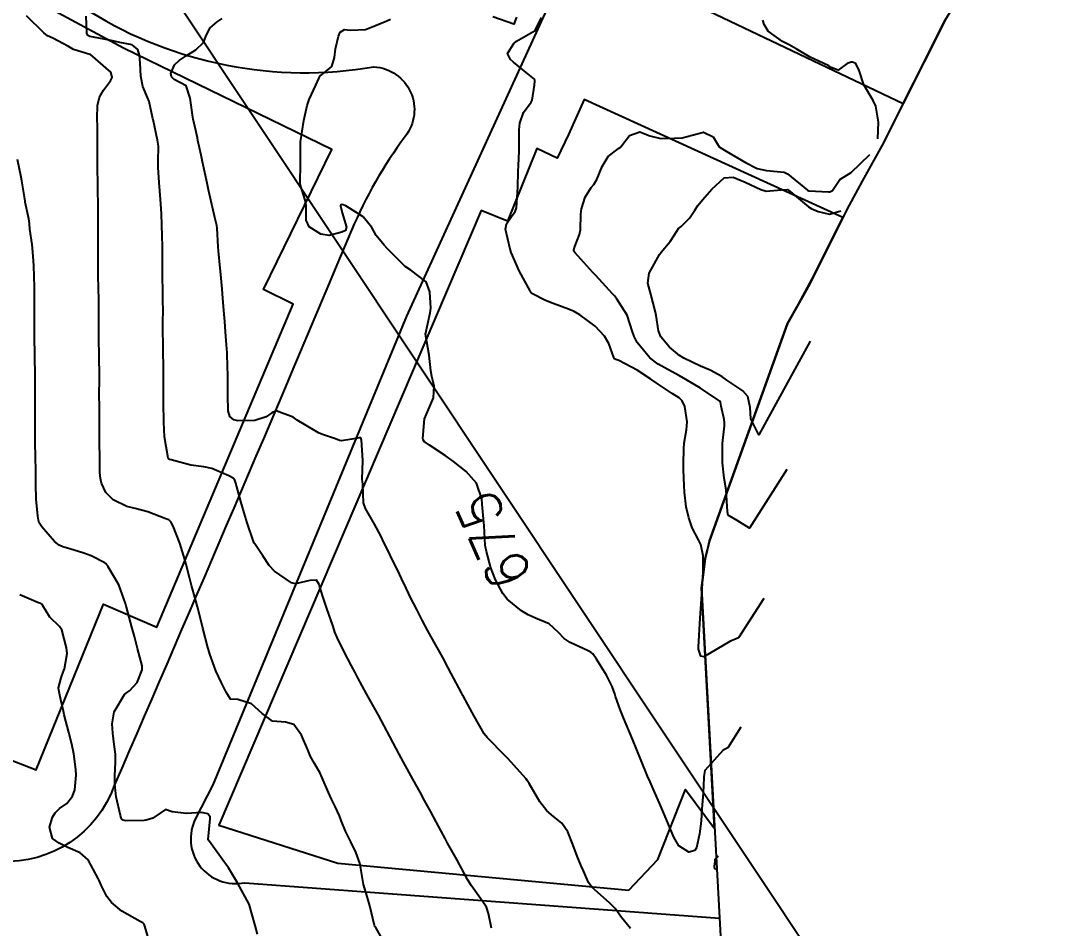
# Model space of a CAD drawing. Header units: metres. Extents: x 292545 to 299085, y 7450245 to 7463078.
# Drawn here: x 295882.3 to 295980.6, y 7458842.6 to 7458928.2 of the extents above; entities that cross this region are included whole.
import ezdxf
from ezdxf.enums import TextEntityAlignment as Align

# ---------------------------------------------------------------- set-up
doc = ezdxf.new("R2010")
doc.units = ezdxf.units.M
doc.linetypes.add('CONTINUO', pattern=[0])
for name, color, linetype in [('Area', 45, 'Continuous'), ('Cotas', 45, 'Continuous'), ('Curvas de Nivel 1m', 11, 'Continuous'), ('Curvas de Nivel 5m', 15, 'Continuous'), ('Edificações', 30, 'Continuous'), ('TEXTO', 45, 'Continuous'), ('Vias Primárias', 230, 'Continuous')]:
    doc.layers.add(name, color=color, linetype=linetype)
doc.styles.add('Style-STANDARD', font='STANDARD.shx')

msp = doc.modelspace()

# ---------------------------------------------------------------- linework, layer by layer
at = {"layer": 'Area'}
msp.add_polyline3d([(295969.54, 7458928.312, 690.362), (295963.592, 7458916.507, 676.872), (295961.698, 7458913.103, 676.922), (295960.244, 7458910.428, 677.003), (295956.714, 7458903.367, 682.993), (295954.655, 7458899.676, 682.464), (295947.294, 7458879.162, 679.968), (295946.898, 7458877.483, 680.281), (295946.536, 7458874.741, 684.494), (295949.227, 7458825.173, 686.176)], dxfattribs=at)
at = {"layer": 'Curvas de Nivel 1m', "flags": 128}
for points, elevation in [([(295916.916, 7458840.729), (295915.822, 7458842.639), (295915.749, 7458842.741), (295915.687, 7458842.879), (295915.243, 7458844.746), (295914.98, 7458845.625), (295914.636, 7458846.752), (295914.392, 7458848.251), (295914.303, 7458848.756), (295913.908, 7458849.797), (295913.438, 7458850.767), (295912.937, 7458851.779), (295912.541, 7458852.781), (295912.378, 7458853.214), (295911.956, 7458854.109), (295911.622, 7458854.793), (295911.339, 7458855.429), (295910.741, 7458856.803), (295910.506, 7458857.311), (295910.007, 7458858.171), (295909.643, 7458858.814), (295909.378, 7458859.461), (295908.793, 7458860.822), (295908.053, 7458861.846), (295907.284, 7458862.071), (295906.056, 7458862.158), (295905.072, 7458862.87), (295904.072, 7458863.801), (295902.78, 7458864.189), (295902.076, 7458864.245), (295901.819, 7458864.643), (295901.688, 7458864.906), (295901.225, 7458865.784), (295900.702, 7458866.921), (295900.532, 7458867.338), (295900.128, 7458868.481), (295900, 7458868.931), (295899.955, 7458869.112), (295899.486, 7458870.937), (295899.256, 7458871.849), (295898.968, 7458872.942), (295898.492, 7458874.655), (295898.409, 7458874.948), (295898.214, 7458875.714), (295897.899, 7458876.953), (295897.784, 7458877.408), (295897.307, 7458878.959), (295896.68, 7458880.554), (295896.466, 7458880.968), (295896.275, 7458881.142), (295895.99, 7458881.262), (295894.287, 7458881.906), (295893.076, 7458882.227), (295892.294, 7458882.414), (295891.001, 7458883.033), (295890.31, 7458883.748), (295889.898, 7458884.625), (295889.803, 7458885.048), (295889.767, 7458885.613), (295889.747, 7458887.049), (295889.718, 7458888.401), (295889.715, 7458889.05), (295889.718, 7458890.382), (295889.722, 7458891.05), (295889.714, 7458891.739), (295889.704, 7458893.051), (295889.707, 7458894.322), (295889.711, 7458895.051), (295889.689, 7458896.286), (295889.677, 7458897.052), (295889.662, 7458897.866), (295889.651, 7458899.053), (295889.655, 7458900.204), (295889.659, 7458901.053), (295889.65, 7458901.929), (295889.633, 7458903.054), (295889.612, 7458904.113), (295889.601, 7458905.054), (295889.603, 7458906.085), (295889.608, 7458907.05), (295889.598, 7458908.05), (295889.59, 7458909.05), (295889.593, 7458910.08), (295889.595, 7458911.05), (295889.581, 7458912.113), (295889.563, 7458913.051), (295889.545, 7458914.176), (295889.537, 7458915.051), (295889.544, 7458916.202), (295889.545, 7458917.052), (295889.534, 7458918.238), (295889.511, 7458919.052), (295889.542, 7458920.255), (295889.732, 7458921.05), (295890.107, 7458921.699), (295890.768, 7458922.566), (295890.903, 7458922.908), (295890.899, 7458923.039), (295890.778, 7458923.384), (295888.888, 7458925.059), (295888.803, 7458925.078), (295887.269, 7458925.545), (295886.81, 7458925.814), (295885.314, 7458926.609), (295884.82, 7458926.833), (295884.471, 7458927.114), (295882.839, 7458928.706)], 672), ([(295926.712, 7458842.611), (295926.445, 7458844.005), (295926.245, 7458844.616), (295925.852, 7458845.195), (295924.818, 7458846.631), (295924.468, 7458847.223), (295923.889, 7458848.281), (295923.76, 7458848.51), (295923.691, 7458848.643), (295923.447, 7458849.099), (295922.568, 7458850.66), (295922.34, 7458851.076), (295921.935, 7458851.84), (295921.488, 7458852.675), (295920.953, 7458853.68), (295920.408, 7458854.686), (295919.975, 7458855.468), (295919.297, 7458856.697), (295918.415, 7458858.3), (295918.195, 7458858.708), (295918.016, 7458859.044), (295917.438, 7458860.129), (295917.126, 7458860.724), (295916.063, 7458862.74), (295914.922, 7458864.752), (295914.105, 7458866.261), (295913.84, 7458866.763), (295913.52, 7458867.364), (295912.785, 7458868.773), (295912.146, 7458870.057), (295911.93, 7458870.563), (295911.871, 7458870.784), (295911.746, 7458871.199), (295911.19, 7458872.795), (295910.935, 7458873.543), (295910.518, 7458874.805), (295910.444, 7458875.045), (295910.213, 7458875.474), (295909.585, 7458875.443), (295908.207, 7458875.117), (295907.837, 7458875.205), (295906.225, 7458876.328), (295905.744, 7458876.857), (295905.132, 7458877.757), (295904.375, 7458878.878), (295904.329, 7458878.954), (295904.255, 7458879.11), (295903.652, 7458880.886), (295903.37, 7458881.806), (295903.056, 7458882.892), (295902.593, 7458884.625), (295902.492, 7458884.898), (295902.325, 7458885.103), (295901.919, 7458885.312), (295900.334, 7458885.994), (295899.558, 7458886.155), (295898.337, 7458886.31), (295896.501, 7458886.809), (295896.342, 7458886.852), (295896.262, 7458886.891), (295896.208, 7458886.972), (295896.168, 7458887.15), (295895.861, 7458888.978), (295895.779, 7458890.371), (295895.782, 7458890.979), (295895.775, 7458891.606), (295895.765, 7458892.98), (295895.768, 7458894.312), (295895.772, 7458894.977), (295895.761, 7458895.666), (295895.737, 7458896.977), (295895.723, 7458897.729), (295895.711, 7458898.978), (295895.712, 7458899.767), (295895.719, 7458900.978), (295895.708, 7458901.792), (295895.687, 7458902.978), (295895.67, 7458903.854), (295895.661, 7458904.979), (295895.662, 7458905.889), (295895.668, 7458906.979), (295895.644, 7458907.932), (295895.606, 7458908.98), (295895.567, 7458910.037), (295895.511, 7458910.981), (295895.417, 7458912.211), (295895.355, 7458912.983), (295895.245, 7458914.413), (295895.244, 7458914.984), (295895.277, 7458916.404), (295895.203, 7458916.985), (295894.783, 7458918.938), (295894.77, 7458918.99), (295894.735, 7458919.153), (295894.395, 7458920.641), (295894.26, 7458920.997), (295893.804, 7458922.045), (295893.608, 7458923.007), (295893.553, 7458924.247), (295893.505, 7458925.009), (295893.339, 7458925.542), (295892.813, 7458925.986), (295891.648, 7458926.198), (295890.816, 7458926.389), (295889.16, 7458926.716), (295888.82, 7458926.759), (295888.607, 7458926.849), (295888.512, 7458927.065), (295888.449, 7458928.676)], 673), ([(295939.824, 7458842.592), (295938.998, 7458843.626), (295938.388, 7458844.472), (295937.851, 7458845.012), (295936.197, 7458846.497), (295935.877, 7458846.944), (295935.405, 7458848.024), (295935.192, 7458848.511), (295934.811, 7458849.425), (295934.407, 7458850.515), (295933.931, 7458851.726), (295933.367, 7458852.529), (295932.565, 7458853.157), (295931.954, 7458853.688), (295931.295, 7458854.557), (295930.267, 7458856.289), (295930.091, 7458856.569), (295929.994, 7458856.706), (295929.123, 7458857.702), (295928.298, 7458858.596), (295928.156, 7458858.74), (295928.016, 7458858.878), (295926.307, 7458860.617), (295926.038, 7458860.975), (295925.08, 7458862.63), (295924.081, 7458864.472), (295924.024, 7458864.582), (295923.991, 7458864.641), (295923.886, 7458864.842), (295922.921, 7458866.658), (295922.641, 7458867.185), (295922.128, 7458868.164), (295921.855, 7458868.673), (295921.475, 7458869.342), (295920.714, 7458870.684), (295920.168, 7458871.704), (295919.661, 7458872.695), (295919.115, 7458873.78), (295918.658, 7458874.705), (295918.212, 7458875.625), (295917.867, 7458876.363), (295917.695, 7458876.718), (295917.157, 7458877.808), (295916.704, 7458878.733), (295916.553, 7458879.033), (295916.262, 7458879.641), (295915.686, 7458880.746), (295914.814, 7458882.236), (295914.627, 7458882.757), (295914.568, 7458884.51), (295914.531, 7458884.758), (295914.521, 7458884.953), (295914.578, 7458886.756), (295914.437, 7458888.694), (295914.431, 7458888.759), (295914.423, 7458888.809), (295914.374, 7458888.881), (295914.235, 7458888.901), (295913.531, 7458888.768), (295912.549, 7458888.6), (295912.371, 7458888.643), (295912.009, 7458888.785), (295910.772, 7458889.199), (295910.379, 7458889.381), (295909.062, 7458890.147), (295908.39, 7458890.568), (295907.989, 7458890.834), (295906.402, 7458891.441), (295905.996, 7458891.259), (295905.44, 7458890.864), (295904.389, 7458890.529), (295902.781, 7458890.504), (295902.39, 7458890.603), (295902.035, 7458890.904), (295901.878, 7458891.428), (295901.829, 7458892.906), (295901.821, 7458893.514), (295901.83, 7458894.906), (295901.816, 7458895.54), (295901.764, 7458896.907), (295901.721, 7458897.661), (295901.619, 7458898.909), (295901.547, 7458899.865), (295901.465, 7458900.91), (295901.358, 7458902.078), (295901.285, 7458902.912), (295901.165, 7458904.303), (295901.112, 7458904.915), (295900.959, 7458906.536), (295900.935, 7458906.916), (295900.837, 7458908.691), (295900.807, 7458908.918), (295900.621, 7458909.679), (295900.374, 7458910.668), (295900.319, 7458910.925), (295900.025, 7458912.308), (295899.889, 7458912.931), (295899.674, 7458913.928), (295899.452, 7458914.938), (295899.315, 7458915.566), (295899.014, 7458916.945), (295898.96, 7458917.201), (295898.716, 7458918.295), (295898.568, 7458918.952), (295898.526, 7458919.152), (295898.266, 7458920.947), (295897.908, 7458922.096), (295896.77, 7458922.696), (295896.507, 7458922.973), (295896.466, 7458923.285), (295896.79, 7458924.087), (295897.247, 7458924.512), (295897.903, 7458924.953), (295898.809, 7458925.509), (295899.543, 7458926.205), (295899.81, 7458926.93), (295900.172, 7458927.584), (295900.835, 7458928.132), (295901.287, 7458928.467)], 674), ([(295929.078, 7458928.586), (295928.836, 7458927.923), (295926.843, 7458928.61)], 676), ([(295952.433, 7458873.74), (295950.036, 7458870.007), (295949.21, 7458869.68), (295946.772, 7458868.238), (295946.471, 7458868.277), (295946.254, 7458868.949), (295946.256, 7458869.175), (295946.423, 7458871.89), (295946.556, 7458874.144), (295946.686, 7458876.225), (295946.696, 7458877.746), (295946.48, 7458878.823), (295946.262, 7458879.263), (295945.654, 7458880.386), (295945.338, 7458881.334), (295945.103, 7458882.392), (295944.939, 7458883.768), (295944.914, 7458884.394), (295944.847, 7458885.886), (295944.841, 7458886.395), (295944.873, 7458887.887), (295944.911, 7458888.395), (295945.127, 7458889.651), (295945.184, 7458890.392), (295944.961, 7458891.841), (295944.708, 7458892.397), (295944.417, 7458892.659), (295943.754, 7458893.079), (295942.436, 7458893.967), (295941.767, 7458894.437), (295940.451, 7458895.27), (295938.749, 7458896.178), (295938.461, 7458896.282), (295938.335, 7458896.345), (295938.268, 7458896.473), (295937.795, 7458897.799), (295937.382, 7458898.487), (295936.497, 7458899.422), (295935.061, 7458900.515), (295934.516, 7458900.826), (295933.996, 7458901.047), (295932.523, 7458901.559), (295931.82, 7458901.845), (295930.532, 7458902.521), (295930.476, 7458902.571), (295930.352, 7458902.756), (295929.36, 7458904.582), (295928.581, 7458906.372), (295928.505, 7458906.591), (295928.469, 7458906.707), (295928.038, 7458908.596), (295928.126, 7458909.079), (295928.621, 7458909.784), (295928.964, 7458910.25), (295929.083, 7458910.585), (295929.184, 7458912.048), (295929.204, 7458912.584), (295929.231, 7458914.028), (295929.254, 7458914.584), (295929.336, 7458915.944), (295929.339, 7458916.584), (295929.344, 7458917.956), (295929.393, 7458918.583), (295929.74, 7458919.578), (295930.456, 7458920.573), (295930.56, 7458920.767), (295930.769, 7458922.172), (295930.817, 7458922.569), (295930.816, 7458922.612), (295930.775, 7458922.741), (295929.987, 7458923.371), (295928.79, 7458924.338), (295928.523, 7458924.593), (295928.225, 7458925.173), (295928.816, 7458926.114), (295929.068, 7458926.338), (295929.532, 7458926.583), (295930.83, 7458927.323), (295931.445, 7458928.554)], 676), ([(295963.183, 7458917.12), (295963.232, 7458918.686), (295962.981, 7458920.186), (295962.751, 7458920.716), (295961.867, 7458922.199), (295961.425, 7458923.565), (295961.1, 7458924.207), (295960.795, 7458924.336), (295960.664, 7458924.343), (295960.27, 7458924.215), (295959.437, 7458923.573), (295958.789, 7458923.853), (295958.553, 7458923.996), (295958.015, 7458924.242), (295956.801, 7458924.808), (295955.481, 7458925.606), (295954.818, 7458925.979), (295954.185, 7458926.286), (295952.833, 7458927.262), (295952.436, 7458927.903), (295952.333, 7458928.308)], 677), ([(295954.603, 7458885.89), (295951.062, 7458880.368), (295949.916, 7458881.106), (295949.151, 7458881.549), (295949.049, 7458881.559), (295949.001, 7458881.906), (295948.861, 7458883.998), (295948.691, 7458885.077), (295948.525, 7458886.538), (295948.53, 7458888.357), (295948.703, 7458890.041), (295948.712, 7458890.355), (295948.676, 7458890.636), (295948.408, 7458891.882), (295948.329, 7458892.268), (295948.257, 7458892.352), (295946.431, 7458893.572), (295945.053, 7458894.394), (295944.446, 7458894.729), (295943.365, 7458895.329), (295942.457, 7458895.848), (295941.648, 7458896.438), (295940.477, 7458897.904), (295940.193, 7458898.453), (295940.037, 7458898.907), (295939.513, 7458900.46), (295938.529, 7458902.056), (295938.338, 7458902.28), (295938.15, 7458902.476), (295936.559, 7458904.217), (295936.293, 7458904.503), (295934.582, 7458906.387), (295934.499, 7458906.521), (295934.487, 7458906.618), (295934.587, 7458906.941), (295935.024, 7458908.091), (295935.105, 7458908.515), (295935.134, 7458910.006), (295935.208, 7458910.514), (295935.564, 7458911.59), (295936.128, 7458912.505), (295936.37, 7458912.789), (295936.661, 7458913.285), (295937.177, 7458914.492), (295937.742, 7458915.425), (295938.699, 7458916.185), (295938.869, 7458916.3), (295939.009, 7458916.467), (295939.74, 7458917.433), (295940.716, 7458917.758), (295941.674, 7458917.397), (295942.71, 7458917.138), (295943.957, 7458917.161), (295944.711, 7458917.211), (295945.654, 7458917.45), (295946.717, 7458917.742), (295947.647, 7458917.301), (295948.219, 7458916.357), (295948.698, 7458916.03), (295949.413, 7458915.622), (295950.681, 7458914.882), (295951.791, 7458914.319), (295952.671, 7458914.116), (295954.332, 7458913.948), (295954.668, 7458913.806), (295956.53, 7458912.261), (295956.652, 7458912.2), (295958.513, 7458912.094), (295958.652, 7458912.1), (295958.914, 7458912.227), (295959.602, 7458913.282), (295960.67, 7458913.937), (295962.413, 7458915.62)], 677), ([(295904.633, 7458842.053), (295904.417, 7458842.874), (295903.853, 7458844.88), (295902.754, 7458846.891), (295901.887, 7458848.322), (295901.645, 7458848.658), (295901.454, 7458848.907), (295900.274, 7458850.569), (295900.005, 7458850.929), (295899.993, 7458850.999), (295900.175, 7458852.927), (295900.153, 7458853.135), (295899.948, 7458853.402), (295899.339, 7458853.546), (295897.948, 7458853.441), (295896.579, 7458853.6), (295895.951, 7458853.828), (295895.462, 7458853.471), (295894.765, 7458852.992), (295894.12, 7458852.82), (295893.941, 7458852.801), (295892.205, 7458852.753), (295891.941, 7458852.82), (295891.836, 7458852.916), (295891.778, 7458853.022), (295891.72, 7458853.25), (295891.306, 7458855.03), (295891.16, 7458856.208), (295891.171, 7458857.032), (295891.246, 7458858.272), (295891.226, 7458859.032), (295891.099, 7458859.961), (295890.985, 7458861.036), (295890.921, 7458861.907), (295891.095, 7458863.035), (295892.079, 7458864.666), (295892.265, 7458864.834), (295892.541, 7458865.015), (295893.286, 7458865.817), (295893.76, 7458867.004), (295893.751, 7458867.369), (295893.322, 7458869.008), (295893.015, 7458870.146), (295892.778, 7458871.014), (295892.278, 7458872.923), (295892.248, 7458873.019), (295892.185, 7458873.275), (295891.535, 7458875.027), (295890.543, 7458876.722), (295890.316, 7458877.039), (295890.234, 7458877.105), (295888.941, 7458877.761), (295888.242, 7458878.01), (295886.91, 7458878.419), (295886.248, 7458878.62), (295885.916, 7458878.761), (295885.465, 7458879.098), (295884.267, 7458880.51), (295884.042, 7458880.885), (295883.962, 7458881.115), (295883.904, 7458881.49), (295883.753, 7458883.118), (295883.709, 7458884.511), (295883.712, 7458885.119), (295883.705, 7458885.746), (295883.684, 7458887.12), (295883.659, 7458888.413), (295883.654, 7458889.121), (295883.657, 7458890.392), (295883.662, 7458891.121), (295883.653, 7458891.873), (295883.641, 7458893.122), (295883.646, 7458894.333), (295883.647, 7458895.122), (295883.63, 7458896.298), (295883.616, 7458897.123), (295883.6, 7458897.999), (295883.591, 7458899.124), (295883.594, 7458900.214), (295883.598, 7458901.124), (295883.589, 7458902.062), (295883.573, 7458903.125), (295883.546, 7458904.118), (295883.516, 7458905.126), (295883.478, 7458906.032), (295883.359, 7458907.128), (295883.158, 7458908.579), (295883.102, 7458909.133), (295883.047, 7458909.563), (295882.721, 7458911.139), (295882.709, 7458911.214), (295882.638, 7458911.622), (295882.381, 7458913.143), (295882.319, 7458913.482), (295881.999, 7458915.147)], 671), ([(295956.783, 7458898.03), (295951.935, 7458889.183), (295951.187, 7458890.698), (295951.126, 7458891.752), (295950.9, 7458892.805), (295950.428, 7458893.34), (295948.926, 7458894.345), (295948.446, 7458894.668), (295947.353, 7458895.268), (295946.456, 7458895.658), (295944.866, 7458896.396), (295944.465, 7458896.652), (295943.519, 7458897.46), (295942.696, 7458898.427), (295942.491, 7458898.98), (295942.266, 7458900.432), (295942.205, 7458900.744), (295941.759, 7458902.438), (295941.487, 7458903.502), (295941.583, 7458904.435), (295942.58, 7458906.178), (295942.668, 7458906.333), (295942.727, 7458906.419), (295943.578, 7458907.425), (295944.203, 7458908.404), (295944.376, 7458908.633), (295944.609, 7458908.838), (295945.393, 7458909.62), (295945.916, 7458910.387), (295946.206, 7458910.816), (295946.643, 7458911.353), (295947.525, 7458912.367), (295948.664, 7458913.423), (295949.51, 7458913.496), (295950.66, 7458913.025), (295952.15, 7458912.315), (295952.652, 7458912.173), (295954.049, 7458912.289), (295954.653, 7458912.328), (295954.761, 7458912.279), (295956.637, 7458910.678), (295956.898, 7458910.518), (295957.551, 7458910.246), (295958.629, 7458910.001), (295959.683, 7458910.32)], 678), ([(295948.093, 7458849.45), (295947.985, 7458849.292), (295947.949, 7458849.275), (295947.808, 7458849.115), (295947.8, 7458849.074), (295947.796, 7458848.984), (295947.789, 7458848.911), (295947.784, 7458848.819), (295947.776, 7458848.725), (295947.764, 7458848.626), (295947.735, 7458848.521), (295947.722, 7458848.362), (295947.893, 7458848.15)], 674)]:
    msp.add_lwpolyline(points, dxfattribs=dict(at, elevation=elevation))
at = {"layer": 'Curvas de Nivel 5m', "flags": 128}
for points, elevation in [([(295950.263, 7458861.6), (295949.011, 7458859.649), (295948.576, 7458859.421), (295946.858, 7458857.516), (295946.771, 7458856.952), (295946.714, 7458855.979), (295946.651, 7458854.98), (295946.582, 7458853.895), (295946.492, 7458852.731), (295946.354, 7458851.532), (295946.072, 7458850.218), (295945.909, 7458849.957), (295945.33, 7458849.812), (295944.408, 7458850.403), (295943.925, 7458851.216), (295943.428, 7458852.415), (295943.043, 7458853.328), (295942.564, 7458854.424), (295941.983, 7458855.762), (295941.692, 7458856.433), (295941.452, 7458856.982), (295940.834, 7458858.442), (295940.033, 7458860.45), (295939.163, 7458862.463), (295938.851, 7458863.249), (295938.436, 7458864.475), (295938.346, 7458864.737), (295938.092, 7458865.415), (295937.561, 7458866.485), (295936.624, 7458867.997), (295936.291, 7458868.498), (295936.134, 7458868.643), (295935.848, 7458868.791), (295934.144, 7458869.593), (295933.589, 7458869.97), (295933.03, 7458870.537), (295932.165, 7458871.355), (295930.861, 7458871.874), (295930.177, 7458872.181), (295929.545, 7458872.576), (295928.194, 7458873.671), (295927.798, 7458874.195), (295927.575, 7458874.599), (295927.105, 7458875.499), (295926.657, 7458876.613), (295926.246, 7458878.163), (295926.144, 7458878.621), (295926.128, 7458878.748), (295926.033, 7458880.622), (295926.008, 7458880.892), (295925.845, 7458882.625), (295925.797, 7458883.136), (295925.315, 7458884.63), (295924.334, 7458885.719), (295923.139, 7458886.652), (295922.351, 7458887.23), (295920.861, 7458888.187), (295920.371, 7458888.542), (295920.269, 7458888.691), (295920.246, 7458888.819), (295920.393, 7458890.69), (295921.256, 7458892.677), (295921.294, 7458893.813), (295921.089, 7458894.68), (295920.995, 7458895.228), (295920.827, 7458896.685), (295920.493, 7458898.69), (295920.934, 7458900.684), (295920.977, 7458901.143), (295920.891, 7458902.685), (295920.547, 7458903.617), (295919.095, 7458904.705), (295918.566, 7458905.062), (295916.915, 7458906.727), (295916.586, 7458907.085), (295915.835, 7458907.981), (295915.41, 7458908.748), (295914.618, 7458909.745), (295912.981, 7458910.777), (295912.634, 7458910.9), (295912.523, 7458910.893), (295912.453, 7458910.782), (295912.623, 7458910.113), (295913.02, 7458908.776), (295912.933, 7458908.443), (295912.598, 7458908.286), (295911.406, 7458907.986), (295910.603, 7458908.11), (295909.509, 7458908.817), (295909.24, 7458909.442), (295909.238, 7458910.821), (295909.128, 7458911.312), (295908.653, 7458912.83), (295908.683, 7458914.83), (295908.703, 7458916.83), (295909.003, 7458918.826), (295909.315, 7458920.251), (295909.511, 7458920.819), (295910.143, 7458922.186), (295910.413, 7458922.805), (295910.543, 7458923.037), (295910.779, 7458923.211), (295911.644, 7458923.937), (295911.892, 7458924.789), (295911.997, 7458925.602), (295912.27, 7458926.786), (295912.438, 7458927.173), (295912.829, 7458927.422), (295913.411, 7458927.353), (295914.83, 7458927.429), (295915.772, 7458927.802), (295916.838, 7458928.234), (295917.171, 7458928.396)], 675), ([(295894.528, 7458840.993), (295894.009, 7458842.81), (295893.927, 7458842.999), (295893.825, 7458843.12), (295893.563, 7458843.266), (295891.841, 7458844.232), (295890.864, 7458845.035), (295890.417, 7458845.6), (295889.869, 7458846.686), (295889.724, 7458847.051), (295889.611, 7458847.317), (295888.648, 7458849.062), (295887.903, 7458849.745), (295886.742, 7458850.25), (295885.916, 7458850.637), (295885.298, 7458851.099), (295884.992, 7458852.162), (295885.277, 7458853.1), (295885.532, 7458853.513), (295885.955, 7458853.926), (295886.644, 7458854.402), (295887.177, 7458855.078), (295887.386, 7458855.668), (295887.518, 7458857.075), (295887.49, 7458857.583), (295887.303, 7458859.077), (295887.115, 7458859.991), (295886.823, 7458861.082), (295886.391, 7458862.755), (295886.31, 7458863.088), (295886.074, 7458864.176), (295885.909, 7458864.92), (295885.874, 7458865.093), (295885.867, 7458865.313), (295886.1, 7458866.257), (295886.328, 7458866.87), (295886.416, 7458867.087), (295886.659, 7458868.553), (295886.593, 7458869.085), (295886.158, 7458870.762), (295885.946, 7458871.093), (295885.051, 7458871.986), (295884.338, 7458873.118), (295884.271, 7458873.206), (295884.184, 7458873.253), (295883.978, 7458873.329), (295882.192, 7458874.089)], 670)]:
    msp.add_lwpolyline(points, dxfattribs=dict(at, elevation=elevation))
at = {"layer": 'Edificações'}
for points, elevation in [([(295976.244, 7458940.589), (295954.356, 7458956.042), (295940.704, 7458932.312), (295965.57, 7458920.432), (295966.566, 7458922.409), (295969.54, 7458928.312), (295970.026, 7458929.136), (295971.389, 7458931.74), (295972.751, 7458934.344), (295973.212, 7458935.222), (295973.673, 7458936.1), (295974.81, 7458938.124), (295975.552, 7458939.445), (295975.879, 7458940.027), (295975.932, 7458940.121), (295975.947, 7458940.148), (295975.97, 7458940.183)], 679.162), ([(295959.877, 7458909.693), (295935.476, 7458920.823), (295933.973, 7458917.527), (295932.904, 7458915.293), (295931.01, 7458916.2), (295928.215, 7458909.334), (295925.727, 7458910.357), (295900.984, 7458852.355), (295912.219, 7458848.758), (295939.691, 7458846.227), (295942.431, 7458849.116), (295945.023, 7458855.717), (295947.769, 7458852.021), (295946.536, 7458874.741), (295946.717, 7458876.112), (295946.898, 7458877.483), (295947.096, 7458878.323), (295947.294, 7458879.162), (295950.975, 7458889.419), (295954.655, 7458899.676), (295955.685, 7458901.522), (295956.987, 7458903.912), (295958.479, 7458906.898)], 677.627)]:
    msp.add_lwpolyline(points, close=True, dxfattribs=dict(at, elevation=elevation))
msp.add_lwpolyline([(295863.154, 7458858.58), (295850.837, 7458859.689), (295855.555, 7458879.04), (295880.356, 7458868.401), (295876.86, 7458860.25), (295883.75, 7458857.577), (295890.112, 7458873.205), (295895.135, 7458871.031), (295908, 7458901.496), (295905.192, 7458902.894), (295911.634, 7458916.088), (295891.995, 7458925.678), (295878.452, 7458932.956), (295879.205, 7458936.47), (295875.349, 7458938.391), (295863.363, 7458943.524), (295855.531, 7458911.168), (295843.981, 7458860.185, 0.333925), (295851.263, 7458853.36), (295862.522, 7458852.353)], format="xyb", close=True, dxfattribs=at)
at = {"layer": 'TEXTO', "linetype": 'CONTINUO'}
msp.add_polyline3d([(295811.723, 7459058.141, 0), (295958.259, 7458838.103, 0)], dxfattribs=at)
at = {"layer": 'Vias Primárias'}
msp.add_lwpolyline([(295842.36, 7458863.335), (295863.112, 7458951.853), (295874.518, 7458983.612, 0.066168), (295880.259, 7459009.747, -1.478702), (295881.481, 7459010.032, -0.093602), (295880.193, 7458980.985, -0.025836), (295876.638, 7458952.114, 0.26178), (295888.803, 7458929.123, 0.182969), (295915.626, 7458923.901, -0.606417), (295918.561, 7458917.332, 0.059346), (295913.515, 7458908.485, -0.002988), (295891.11, 7458856.087, -0.3336), (295880.374, 7458848.94, 0.00015), (295851.256, 7458851.098, -0.485248)], format="xyb", close=True, dxfattribs=at)
at = {"layer": 'Vias Primárias', "elevation": 679.013}
msp.add_lwpolyline([(295980.575, 7458948.616), (295961.793, 7458968.593, 0.495669), (295954.409, 7458967.821), (295933.78, 7458933.375), (295918.71, 7458900.389), (295900.405, 7458856.146), (295898.791, 7458852.974, 0.629802), (295903.428, 7458846.919), (295948.228, 7458843.575)], format="xyb", dxfattribs=at)

# ---------------------------------------------------------------- texts
at = {"layer": 'Cotas', "style": 'Style-STANDARD'}
msp.add_text('675', height=4, rotation=114.27151, dxfattribs=at).set_placement((295926.904, 7458879.214, 675), align=Align.MIDDLE_CENTER)

doc.saveas('drawing.dxf')
